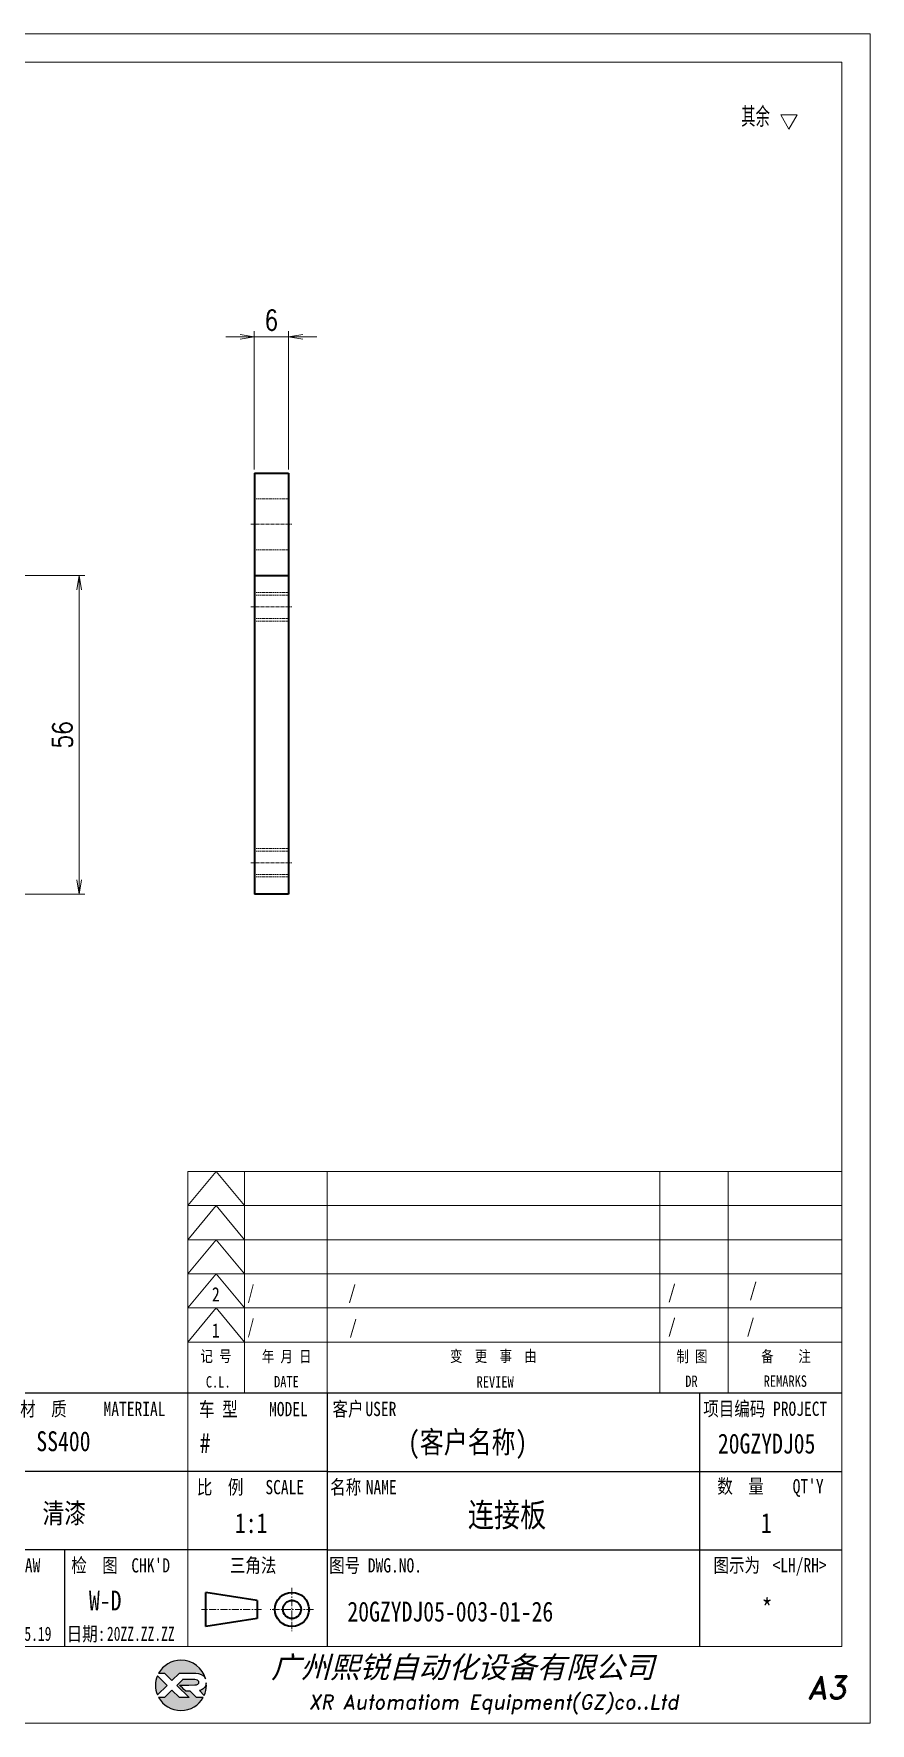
# Model space of a CAD drawing. Header units: millimetres. Extents: x 1333 to 162816, y -59063 to -5704.
# Drawn here: x 95684.8 to 95831.9, y -38241.6 to -37944.6 of the extents above; entities that cross this region are included whole.
import ezdxf
from ezdxf.enums import TextEntityAlignment as Align

# ---------------------------------------------------------------- set-up
doc = ezdxf.new("R2010")
doc.units = ezdxf.units.MM
doc.header["$LTSCALE"] = 0.5
for name, pattern in [('AM_ISO02W050x2', [3.75, 3, -0.75]), ('AM_ISO08W050x2', [9, 6, -0.75, 1.5, -0.75]), ('CENTER', [2, 1.25, -0.25, 0.25, -0.25]), ('DOT2', [0.125, 0, -0.125])]:
    doc.linetypes.add(name, pattern=pattern)
for name, color, linetype in [('DIM', 3, 'Continuous'), ('layer 1', 7, 'Continuous'), ('图\\M+19E79\\M+195B6\\M+18E9A', 7, 'Continuous'), ('图号', 7, 'Continuous'), ('图名', 7, 'Continuous'), ('数量', 7, 'Continuous'), ('材质', 7, 'Continuous'), ('表面处理', 7, 'Continuous'), ('车型', 7, 'Continuous')]:
    doc.layers.add(name, color=color, linetype=linetype)
for name, color, linetype, lineweight in [('中心线', 2, 'AM_ISO08W050x2', 18), ('图框', 7, 'Continuous', 18), ('标注线', 3, 'Continuous', 18), ('粗实线', 7, 'Continuous', 35), ('虚线', 1, 'AM_ISO02W050x2', 18)]:
    doc.layers.add(name, color=color, linetype=linetype, lineweight=lineweight)
doc.layers.add('打印', color=7, linetype='Continuous', lineweight=15, plot=False)
doc.layers.add('打印-禁用', color=7, linetype='Continuous', lineweight=15, plot=False)
doc.styles.add('DIM', font='romans.shx', dxfattribs={"width": 0.8, "bigfont": 'bigfont.shx'})
doc.styles.add('STYLE1', font='')
doc.styles.add('国标', font='simfang.ttf', dxfattribs={"width": 0.8})
doc.styles.add('机械长仿宋', font='gbenor.shx', dxfattribs={"height": 1, "bigfont": 'gbcbig.shx'})
doc.styles.add('标题\\M+18E9A', font='romand.shx', dxfattribs={"oblique": 10, "bigfont": 'bigfont.shx'})
doc.styles.get('STYLE1').set_extended_font_data('SimSun')
doc.dimstyles.new('XR 1-1$0', dxfattribs={"dimtxt": 3.5, "dimasz": 2.5, "dimexe": 1, "dimexo": 0.625, "dimgap": 1.2, "dimtad": 1, "dimzin": 9, "dimdsep": 46, "dimtxsty": 'DIM', "dimblk": 'OPEN', "dimcen": 0, "dimclrd": 8, "dimclre": 8, "dimclrt": 2, "dimazin": 2, "dimtfac": 0.5, "dimtmove": 0, "dimatfit": 3, "dimldrblk": 'OPEN', "dimfxl": 0, "dimtolj": 2, "dimlwd": 18, "dimlwe": 18, "dimarcsym": 0})

# ---------------------------------------------------------------- blocks, each defined once
blk = doc.blocks.new('XR')
at = {"true_color": 0xfc8000}
h = blk.add_hatch(color=30, dxfattribs=at)
h.set_gradient(color1=(252, 128, 0), rotation=240, one_color=1, tint=1, name='INVCURVED')
edge = h.paths.add_edge_path()
edge.add_spline(control_points=[(-434.18, -5928.47), (-433.9, -5928.74), (-433.63, -5929.01), (-433.63, -5929.01), (-433.63, -5929.01), (-433.63, -5929.01), (-433.36, -5928.74), (-433.09, -5928.47)], knot_values=[0.5625, 0.5625, 0.5625, 0.5625, 0.625, 0.625, 0.625, 0.625, 0.6875, 0.6875, 0.6875, 0.6875], degree=3, periodic=0)
edge.add_spline(control_points=[(-433.09, -5928.47), (-432.82, -5928.2), (-432.54, -5927.93), (-432.54, -5927.93), (-432.54, -5927.93), (-432.54, -5927.93), (-432.04, -5927.93), (-431.53, -5927.93)], knot_values=[0.4375, 0.4375, 0.4375, 0.4375, 0.5, 0.5, 0.5, 0.5, 0.5625, 0.5625, 0.5625, 0.5625], degree=3, periodic=0)
edge.add_spline(control_points=[(-431.53, -5927.93), (-431.03, -5927.93), (-430.52, -5927.93), (-430.52, -5927.93), (-430.52, -5927.93), (-430, -5927.93), (-429.43, -5927.96), (-429.01, -5928.33)], knot_values=[0.25, 0.25, 0.25, 0.25, 0.3125, 0.3125, 0.3125, 0.3125, 0.4375, 0.4375, 0.4375, 0.4375], degree=3, periodic=0)
edge.add_spline(control_points=[(-429.01, -5928.33), (-428.88, -5928.44), (-428.78, -5928.59), (-428.71, -5928.75)], knot_values=[0.125, 0.125, 0.125, 0.125, 0.25, 0.25, 0.25, 0.25], degree=3, periodic=0)
edge.add_spline(control_points=[(-428.71, -5928.75), (-429.13, -5927.18), (-430.58, -5926.02), (-432.31, -5926.02)], knot_values=[0, 0, 0, 0, 0.125, 0.125, 0.125, 0.125], degree=3, periodic=0)
edge.add_spline(control_points=[(-432.31, -5926.02), (-433.72, -5926.02), (-434.94, -5926.79), (-435.58, -5927.93)], knot_values=[0.875, 0.875, 0.875, 0.875, 1, 1, 1, 1], degree=3, periodic=0)
edge.add_spline(control_points=[(-435.58, -5927.93), (-435.58, -5927.93), (-434.72, -5927.93), (-434.72, -5927.93), (-434.72, -5927.93), (-434.72, -5927.93), (-434.45, -5928.2), (-434.18, -5928.47)], knot_values=[0.6875, 0.6875, 0.6875, 0.6875, 0.8125, 0.8125, 0.8125, 0.8125, 0.875, 0.875, 0.875, 0.875], degree=3, periodic=0)
edge = h.paths.add_edge_path()
edge.add_spline(control_points=[(-434.79, -5929.26), (-435.04, -5929.02), (-435.34, -5928.72), (-435.54, -5928.53)], knot_values=[0.562504, 0.562504, 0.562504, 0.562504, 0.656252, 0.656252, 0.656252, 0.656252], degree=3, periodic=0)
edge.add_spline(control_points=[(-435.54, -5928.53), (-435.67, -5928.4), (-435.76, -5928.31), (-435.76, -5928.31), (-435.76, -5928.31), (-435.94, -5928.74), (-436.03, -5929.21), (-436.03, -5929.71)], knot_values=[0.25, 0.25, 0.25, 0.25, 0.312504, 0.312504, 0.312504, 0.312504, 0.562504, 0.562504, 0.562504, 0.562504], degree=3, periodic=0)
edge.add_spline(control_points=[(-436.03, -5929.71), (-436.03, -5930.2), (-435.94, -5930.67), (-435.76, -5931.1), (-435.76, -5931.1), (-435.4, -5930.75), (-435.05, -5930.4)], knot_values=[0.874998, 0.874998, 0.874998, 0.874998, 1.124998, 1.124998, 1.124998, 1.25, 1.25, 1.25, 1.25], degree=3, periodic=0)
edge.add_spline(control_points=[(-435.05, -5930.4), (-434.7, -5930.05), (-434.34, -5929.71), (-434.34, -5929.71), (-434.34, -5929.71), (-434.34, -5929.71), (-434.34, -5929.71), (-434.34, -5929.71)], knot_values=[0.749878, 0.749878, 0.749878, 0.749878, 0.874875, 0.874875, 0.874875, 0.874875, 0.874998, 0.874998, 0.874998, 0.874998], degree=3, periodic=0)
edge.add_spline(control_points=[(-434.34, -5929.71), (-434.34, -5929.71), (-434.34, -5929.71), (-434.34, -5929.71)], knot_values=[0.749634, 0.749634, 0.749634, 0.749634, 0.749817, 0.749817, 0.749817, 0.749817], degree=3, periodic=0)
edge.add_spline(control_points=[(-434.35, -5929.7), (-434.35, -5929.7), (-434.35, -5929.7), (-434.35, -5929.7)], knot_values=[0.738281, 0.738281, 0.738281, 0.738281, 0.742188, 0.742188, 0.742188, 0.742188], degree=3, periodic=0)
edge.add_spline(control_points=[(-434.35, -5929.7), (-434.36, -5929.69), (-434.37, -5929.68), (-434.38, -5929.67)], knot_values=[0.726563, 0.726563, 0.726563, 0.726563, 0.738281, 0.738281, 0.738281, 0.738281], degree=3, periodic=0)
edge.add_spline(control_points=[(-434.38, -5929.67), (-434.38, -5929.66), (-434.39, -5929.65), (-434.4, -5929.65)], knot_values=[0.718751, 0.718751, 0.718751, 0.718751, 0.726563, 0.726563, 0.726563, 0.726563], degree=3, periodic=0)
edge.add_spline(control_points=[(-434.4, -5929.65), (-434.42, -5929.63), (-434.45, -5929.6), (-434.47, -5929.58)], knot_values=[0.703126, 0.703126, 0.703126, 0.703126, 0.718751, 0.718751, 0.718751, 0.718751], degree=3, periodic=0)
edge.add_spline(control_points=[(-434.47, -5929.58), (-434.5, -5929.55), (-434.53, -5929.52), (-434.56, -5929.49)], knot_values=[0.687501, 0.687501, 0.687501, 0.687501, 0.703126, 0.703126, 0.703126, 0.703126], degree=3, periodic=0)
edge.add_spline(control_points=[(-434.56, -5929.49), (-434.63, -5929.42), (-434.71, -5929.35), (-434.79, -5929.26)], knot_values=[0.656252, 0.656252, 0.656252, 0.656252, 0.687501, 0.687501, 0.687501, 0.687501], degree=3, periodic=0)
at = {"true_color": 0x0348ff}
h = blk.add_hatch(color=160, dxfattribs=at)
h.set_gradient(color1=(3, 72, 255), color2=(0, 41, 153), one_color=1, tint=0.3, name='HEMISPHERICAL')
edge = h.paths.add_edge_path()
edge.add_spline(control_points=[(-432.54, -5929.67), (-432.26, -5929.95), (-431.94, -5930.23), (-431.66, -5930.51), (-431.66, -5930.51), (-431.66, -5930.51), (-431.66, -5930.51), (-431.66, -5930.51)], knot_values=[0.736842, 0.736842, 0.736842, 0.736842, 0.789474, 0.789474, 0.789474, 0.789474, 0.802633, 0.802633, 0.802633, 0.802633], degree=3, periodic=0)
edge.add_spline(control_points=[(-431.66, -5930.51), (-431.65, -5930.51), (-431.65, -5930.52), (-431.65, -5930.52)], knot_values=[0.802633, 0.802633, 0.802633, 0.802633, 0.815791, 0.815791, 0.815791, 0.815791], degree=3, periodic=0)
edge.add_spline(control_points=[(-431.65, -5930.52), (-431.64, -5930.53), (-431.64, -5930.53), (-431.64, -5930.53)], knot_values=[0.815791, 0.815791, 0.815791, 0.815791, 0.82237, 0.82237, 0.82237, 0.82237], degree=3, periodic=0)
edge.add_spline(control_points=[(-431.64, -5930.53), (-431.64, -5930.53), (-431.64, -5930.53), (-431.63, -5930.54)], knot_values=[0.82237, 0.82237, 0.82237, 0.82237, 0.828949, 0.828949, 0.828949, 0.828949], degree=3, periodic=0)
edge.add_spline(control_points=[(-431.63, -5930.54), (-431.63, -5930.54), (-431.63, -5930.54), (-431.63, -5930.54), (-431.63, -5930.54), (-431.63, -5930.54), (-431.59, -5930.54), (-431.52, -5930.54)], knot_values=[0.841901, 0.841901, 0.841901, 0.841901, 0.842105, 0.842105, 0.842105, 0.842105, 0.855264, 0.855264, 0.855264, 0.855264], degree=3, periodic=0)
edge.add_spline(control_points=[(-431.52, -5930.54), (-431.46, -5930.54), (-431.38, -5930.54), (-431.3, -5930.54)], knot_values=[0.855264, 0.855264, 0.855264, 0.855264, 0.868422, 0.868422, 0.868422, 0.868422], degree=3, periodic=0)
edge.add_spline(control_points=[(-431.3, -5930.54), (-431.26, -5930.54), (-431.22, -5930.54), (-431.18, -5930.54)], knot_values=[0.868422, 0.868422, 0.868422, 0.868422, 0.875, 0.875, 0.875, 0.875], degree=3, periodic=0)
edge.add_spline(control_points=[(-431.18, -5930.54), (-431.14, -5930.54), (-431.1, -5930.54), (-431.07, -5930.54)], knot_values=[0.875, 0.875, 0.875, 0.875, 0.881579, 0.881579, 0.881579, 0.881579], degree=3, periodic=0)
edge.add_spline(control_points=[(-431.07, -5930.54), (-431.05, -5930.54), (-431.04, -5930.54), (-431.03, -5930.54)], knot_values=[0.881579, 0.881579, 0.881579, 0.881579, 0.884869, 0.884869, 0.884869, 0.884869], degree=3, periodic=0)
edge.add_spline(control_points=[(-431.03, -5930.54), (-431.02, -5930.54), (-431, -5930.54), (-431, -5930.54)], knot_values=[0.884869, 0.884869, 0.884869, 0.884869, 0.888158, 0.888158, 0.888158, 0.888158], degree=3, periodic=0)
edge.add_spline(control_points=[(-431, -5930.54), (-430.99, -5930.54), (-430.99, -5930.54), (-430.98, -5930.54)], knot_values=[0.888158, 0.888158, 0.888158, 0.888158, 0.889803, 0.889803, 0.889803, 0.889803], degree=3, periodic=0)
edge.add_spline(control_points=[(-430.98, -5930.54), (-430.98, -5930.54), (-430.98, -5930.54), (-430.97, -5930.54)], knot_values=[0.889803, 0.889803, 0.889803, 0.889803, 0.891447, 0.891447, 0.891447, 0.891447], degree=3, periodic=0)
edge.add_spline(control_points=[(-430.97, -5930.54), (-430.97, -5930.54), (-430.97, -5930.54), (-430.97, -5930.54)], knot_values=[0.891447, 0.891447, 0.891447, 0.891447, 0.89227, 0.89227, 0.89227, 0.89227], degree=3, periodic=0)
edge.add_spline(control_points=[(-430.97, -5930.54), (-430.97, -5930.54), (-430.97, -5930.54), (-430.97, -5930.54)], knot_values=[0.89227, 0.89227, 0.89227, 0.89227, 0.893092, 0.893092, 0.893092, 0.893092], degree=3, periodic=0)
edge.add_spline(control_points=[(-430.97, -5930.54), (-430.97, -5930.54), (-430.97, -5930.54), (-430.97, -5930.54)], knot_values=[0.893092, 0.893092, 0.893092, 0.893092, 0.893503, 0.893503, 0.893503, 0.893503], degree=3, periodic=0)
edge.add_spline(control_points=[(-430.97, -5930.54), (-430.97, -5930.54), (-430.97, -5930.54), (-430.97, -5930.54)], knot_values=[0.893503, 0.893503, 0.893503, 0.893503, 0.893914, 0.893914, 0.893914, 0.893914], degree=3, periodic=0)
edge.add_spline(control_points=[(-430.97, -5930.54), (-430.97, -5930.54), (-430.97, -5930.54), (-430.97, -5930.54)], knot_values=[0.893914, 0.893914, 0.893914, 0.893914, 0.89412, 0.89412, 0.89412, 0.89412], degree=3, periodic=0)
edge.add_spline(control_points=[(-430.97, -5930.54), (-430.97, -5930.54), (-430.97, -5930.54), (-430.97, -5930.54)], knot_values=[0.89412, 0.89412, 0.89412, 0.89412, 0.894326, 0.894326, 0.894326, 0.894326], degree=3, periodic=0)
edge.add_spline(control_points=[(-430.97, -5930.54), (-430.97, -5930.54), (-430.97, -5930.54), (-430.97, -5930.54)], knot_values=[0.894428, 0.894428, 0.894428, 0.894428, 0.894531, 0.894531, 0.894531, 0.894531], degree=3, periodic=0)
edge.add_spline(control_points=[(-430.97, -5930.54), (-430.97, -5930.54), (-430.97, -5930.54), (-430.97, -5930.54)], knot_values=[0.894531, 0.894531, 0.894531, 0.894531, 0.894583, 0.894583, 0.894583, 0.894583], degree=3, periodic=0)
edge.add_spline(control_points=[(-430.97, -5930.54), (-430.97, -5930.54), (-430.97, -5930.54), (-430.97, -5930.54), (-430.97, -5930.54), (-430.97, -5930.54), (-430.73, -5930.78), (-430.49, -5931.01)], knot_values=[0.894685, 0.894685, 0.894685, 0.894685, 0.894737, 0.894737, 0.894737, 0.894737, 0.921052, 0.921052, 0.921052, 0.921052], degree=3, periodic=0)
edge.add_spline(control_points=[(-430.49, -5931.01), (-430.26, -5931.24), (-430.02, -5931.48), (-430.02, -5931.48)], knot_values=[0.921052, 0.921052, 0.921052, 0.921052, 0.947368, 0.947368, 0.947368, 0.947368], degree=3, periodic=0)
edge.add_spline(control_points=[(-430.02, -5931.48), (-430.02, -5931.48), (-430.02, -5931.48), (-430.02, -5931.48)], knot_values=[0.947522, 0.947522, 0.947522, 0.947522, 0.947573, 0.947573, 0.947573, 0.947573], degree=3, periodic=0)
edge.add_spline(control_points=[(-430.02, -5931.48), (-430.02, -5931.48), (-430.02, -5931.48), (-430.02, -5931.48)], knot_values=[0.947573, 0.947573, 0.947573, 0.947573, 0.947676, 0.947676, 0.947676, 0.947676], degree=3, periodic=0)
edge.add_spline(control_points=[(-430.02, -5931.48), (-430.02, -5931.48), (-430.02, -5931.48), (-430.02, -5931.48)], knot_values=[0.947676, 0.947676, 0.947676, 0.947676, 0.947779, 0.947779, 0.947779, 0.947779], degree=3, periodic=0)
edge.add_spline(control_points=[(-430.02, -5931.48), (-430.02, -5931.48), (-430.02, -5931.48), (-430.02, -5931.48)], knot_values=[0.947779, 0.947779, 0.947779, 0.947779, 0.947984, 0.947984, 0.947984, 0.947984], degree=3, periodic=0)
edge.add_spline(control_points=[(-430.02, -5931.48), (-430.02, -5931.48), (-430.02, -5931.48), (-430.02, -5931.48)], knot_values=[0.947984, 0.947984, 0.947984, 0.947984, 0.94819, 0.94819, 0.94819, 0.94819], degree=3, periodic=0)
edge.add_spline(control_points=[(-430.02, -5931.48), (-430.02, -5931.48), (-430.02, -5931.48), (-430.02, -5931.48)], knot_values=[0.94819, 0.94819, 0.94819, 0.94819, 0.948601, 0.948601, 0.948601, 0.948601], degree=3, periodic=0)
edge.add_spline(control_points=[(-430.02, -5931.48), (-430.02, -5931.48), (-430.02, -5931.48), (-430.02, -5931.48)], knot_values=[0.948601, 0.948601, 0.948601, 0.948601, 0.949012, 0.949012, 0.949012, 0.949012], degree=3, periodic=0)
edge.add_spline(control_points=[(-430.02, -5931.48), (-430.02, -5931.48), (-430.01, -5931.48), (-430.01, -5931.48)], knot_values=[0.949012, 0.949012, 0.949012, 0.949012, 0.949834, 0.949834, 0.949834, 0.949834], degree=3, periodic=0)
edge.add_spline(control_points=[(-430.01, -5931.48), (-430.01, -5931.48), (-430.01, -5931.48), (-430.01, -5931.48)], knot_values=[0.949834, 0.949834, 0.949834, 0.949834, 0.950657, 0.950657, 0.950657, 0.950657], degree=3, periodic=0)
edge.add_spline(control_points=[(-430.01, -5931.48), (-430.01, -5931.48), (-430, -5931.48), (-430, -5931.48)], knot_values=[0.950657, 0.950657, 0.950657, 0.950657, 0.952301, 0.952301, 0.952301, 0.952301], degree=3, periodic=0)
edge.add_spline(control_points=[(-430, -5931.48), (-429.99, -5931.48), (-429.98, -5931.48), (-429.98, -5931.48)], knot_values=[0.952301, 0.952301, 0.952301, 0.952301, 0.953946, 0.953946, 0.953946, 0.953946], degree=3, periodic=0)
edge.add_spline(control_points=[(-429.98, -5931.48), (-429.96, -5931.48), (-429.95, -5931.48), (-429.93, -5931.48)], knot_values=[0.953946, 0.953946, 0.953946, 0.953946, 0.957236, 0.957236, 0.957236, 0.957236], degree=3, periodic=0)
edge.add_spline(control_points=[(-429.93, -5931.48), (-429.91, -5931.48), (-429.89, -5931.48), (-429.87, -5931.48)], knot_values=[0.957236, 0.957236, 0.957236, 0.957236, 0.960525, 0.960525, 0.960525, 0.960525], degree=3, periodic=0)
edge.add_spline(control_points=[(-429.87, -5931.48), (-429.82, -5931.48), (-429.77, -5931.48), (-429.71, -5931.48)], knot_values=[0.960525, 0.960525, 0.960525, 0.960525, 0.967104, 0.967104, 0.967104, 0.967104], degree=3, periodic=0)
edge.add_spline(control_points=[(-429.71, -5931.48), (-429.65, -5931.48), (-429.59, -5931.48), (-429.53, -5931.48)], knot_values=[0.967104, 0.967104, 0.967104, 0.967104, 0.973683, 0.973683, 0.973683, 0.973683], degree=3, periodic=0)
edge.add_spline(control_points=[(-429.53, -5931.48), (-429.41, -5931.48), (-429.29, -5931.48), (-429.19, -5931.48)], knot_values=[0.973683, 0.973683, 0.973683, 0.973683, 0.98684, 0.98684, 0.98684, 0.98684], degree=3, periodic=0)
edge.add_spline(control_points=[(-429.19, -5931.48), (-429.1, -5931.48), (-429.04, -5931.48), (-429.04, -5931.48), (-429.67, -5932.62), (-430.9, -5933.39), (-432.31, -5933.39)], knot_values=[0.98684, 0.98684, 0.98684, 0.98684, 1, 1, 1, 1.052632, 1.052632, 1.052632, 1.052632], degree=3, periodic=0)
edge.add_spline(control_points=[(-432.31, -5933.39), (-433.72, -5933.39), (-434.94, -5932.62), (-435.58, -5931.48), (-435.58, -5931.48), (-435.58, -5931.48), (-435.36, -5931.48), (-435.15, -5931.48)], knot_values=[0.052632, 0.052632, 0.052632, 0.052632, 0.105263, 0.105263, 0.105263, 0.105263, 0.131579, 0.131579, 0.131579, 0.131579], degree=3, periodic=0)
edge.add_spline(control_points=[(-435.15, -5931.48), (-434.93, -5931.48), (-434.72, -5931.48), (-434.72, -5931.48), (-434.72, -5931.48), (-434.72, -5931.48), (-434.45, -5931.21), (-434.18, -5930.94)], knot_values=[0.131579, 0.131579, 0.131579, 0.131579, 0.157895, 0.157895, 0.157895, 0.157895, 0.184211, 0.184211, 0.184211, 0.184211], degree=3, periodic=0)
edge.add_spline(control_points=[(-434.18, -5930.94), (-433.9, -5930.67), (-433.63, -5930.4), (-433.63, -5930.4), (-433.63, -5930.4), (-433.63, -5930.4), (-433.36, -5930.67), (-433.09, -5930.94)], knot_values=[0.184211, 0.184211, 0.184211, 0.184211, 0.210526, 0.210526, 0.210526, 0.210526, 0.236842, 0.236842, 0.236842, 0.236842], degree=3, periodic=0)
edge.add_spline(control_points=[(-433.09, -5930.94), (-432.82, -5931.21), (-432.54, -5931.48), (-432.54, -5931.48), (-432.54, -5931.48), (-432.54, -5931.48), (-432.19, -5931.48), (-431.83, -5931.48)], knot_values=[0.236842, 0.236842, 0.236842, 0.236842, 0.263158, 0.263158, 0.263158, 0.263158, 0.289474, 0.289474, 0.289474, 0.289474], degree=3, periodic=0)
edge.add_spline(control_points=[(-431.83, -5931.48), (-431.48, -5931.48), (-431.12, -5931.48), (-431.12, -5931.48), (-431.12, -5931.48), (-431.12, -5931.48), (-431.57, -5931.03), (-432.02, -5930.59)], knot_values=[0.289474, 0.289474, 0.289474, 0.289474, 0.315789, 0.315789, 0.315789, 0.315789, 0.342105, 0.342105, 0.342105, 0.342105], degree=3, periodic=0)
edge.add_spline(control_points=[(-432.02, -5930.59), (-432.47, -5930.15), (-432.92, -5929.71), (-432.92, -5929.71), (-432.92, -5929.71), (-432.92, -5929.71), (-432.71, -5929.5), (-432.5, -5929.29)], knot_values=[0.342105, 0.342105, 0.342105, 0.342105, 0.368421, 0.368421, 0.368421, 0.368421, 0.394737, 0.394737, 0.394737, 0.394737], degree=3, periodic=0)
edge.add_spline(control_points=[(-432.5, -5929.29), (-432.3, -5929.09), (-432.09, -5928.88), (-432.09, -5928.88)], knot_values=[0.394737, 0.394737, 0.394737, 0.394737, 0.421053, 0.421053, 0.421053, 0.421053], degree=3, periodic=0)
edge.add_spline(control_points=[(-432.09, -5928.88), (-432.09, -5928.88), (-432.06, -5928.86), (-432.06, -5928.86)], knot_values=[0.421053, 0.421053, 0.421053, 0.421053, 0.473684, 0.473684, 0.473684, 0.473684], degree=3, periodic=0)
edge.add_spline(control_points=[(-432.06, -5928.86), (-432.06, -5928.86), (-432.06, -5928.86), (-432.06, -5928.86), (-432.06, -5928.86), (-432.06, -5928.86), (-430.4, -5928.86), (-430.26, -5928.86)], knot_values=[0.473684, 0.473684, 0.473684, 0.473684, 0.473684, 0.473684, 0.473684, 0.473684, 0.526316, 0.526316, 0.526316, 0.526316], degree=3, periodic=0)
edge.add_spline(control_points=[(-430.26, -5928.86), (-429.54, -5928.86), (-429.62, -5929.4), (-429.83, -5929.55)], knot_values=[0.526316, 0.526316, 0.526316, 0.526316, 0.578947, 0.578947, 0.578947, 0.578947], degree=3, periodic=0)
edge.add_spline(control_points=[(-429.83, -5929.55), (-429.94, -5929.62), (-430.08, -5929.65), (-430.26, -5929.65), (-430.26, -5929.65), (-430.26, -5929.65), (-430.48, -5929.65), (-430.71, -5929.66)], knot_values=[0.578947, 0.578947, 0.578947, 0.578947, 0.631579, 0.631579, 0.631579, 0.631579, 0.657895, 0.657895, 0.657895, 0.657895], degree=3, periodic=0)
edge.add_spline(control_points=[(-430.71, -5929.66), (-430.93, -5929.66), (-431.15, -5929.67), (-431.15, -5929.67), (-431.15, -5929.67), (-431.15, -5929.67), (-432.54, -5929.67), (-432.54, -5929.67)], knot_values=[0.657895, 0.657895, 0.657895, 0.657895, 0.684211, 0.684211, 0.684211, 0.684211, 0.736842, 0.736842, 0.736842, 0.736842], degree=3, periodic=0)
edge = h.paths.add_edge_path()
edge.add_spline(control_points=[(-428.6, -5929.32), (-428.61, -5929.67), (-428.76, -5930), (-429.06, -5930.22)], knot_values=[0.8, 0.8, 0.8, 0.8, 1, 1, 1, 1], degree=3, periodic=0)
edge.add_spline(control_points=[(-429.06, -5930.22), (-429.22, -5930.34), (-429.41, -5930.43), (-429.61, -5930.48)], knot_values=[0.6, 0.6, 0.6, 0.6, 0.8, 0.8, 0.8, 0.8], degree=3, periodic=0)
edge.add_spline(control_points=[(-429.61, -5930.48), (-429.61, -5930.48), (-428.9, -5931.19), (-428.9, -5931.19), (-428.9, -5931.19), (-428.69, -5930.73), (-428.58, -5930.23), (-428.58, -5929.71)], knot_values=[0.2, 0.2, 0.2, 0.2, 0.4, 0.4, 0.4, 0.4, 0.6, 0.6, 0.6, 0.6], degree=3, periodic=0)
edge.add_spline(control_points=[(-428.58, -5929.71), (-428.58, -5929.58), (-428.59, -5929.45), (-428.6, -5929.32)], knot_values=[0, 0, 0, 0, 0.2, 0.2, 0.2, 0.2], degree=3, periodic=0)
at = {"layer": 'layer 1', "color": 30}
for points, knots in [([(-432.31, -5926.02), (-430.58, -5926.02), (-429.13, -5927.18), (-428.71, -5928.75), (-428.71, -5928.75), (-428.78, -5928.59), (-428.88, -5928.44), (-429.01, -5928.33), (-429.01, -5928.33), (-429.43, -5927.96), (-430, -5927.93), (-430.52, -5927.93), (-430.52, -5927.93), (-430.52, -5927.93), (-432.54, -5927.93), (-432.54, -5927.93), (-432.54, -5927.93), (-432.54, -5927.93), (-433.63, -5929.01), (-433.63, -5929.01), (-433.63, -5929.01), (-433.63, -5929.01), (-434.72, -5927.93), (-434.72, -5927.93), (-434.72, -5927.93), (-434.72, -5927.93), (-435.58, -5927.93), (-435.58, -5927.93), (-435.58, -5927.93), (-434.94, -5926.79), (-433.72, -5926.02), (-432.31, -5926.02)], [0, 0, 0, 0, 0.125, 0.125, 0.125, 0.125, 0.25, 0.25, 0.25, 0.25, 0.375, 0.375, 0.375, 0.375, 0.5, 0.5, 0.5, 0.5, 0.625, 0.625, 0.625, 0.625, 0.75, 0.75, 0.75, 0.75, 0.875, 0.875, 0.875, 0.875, 1, 1, 1, 1]), ([(-435.76, -5931.1), (-435.94, -5930.67), (-436.03, -5930.2), (-436.03, -5929.71), (-436.03, -5929.71), (-436.03, -5929.21), (-435.94, -5928.74), (-435.76, -5928.31), (-435.76, -5928.31), (-435.76, -5928.31), (-434.34, -5929.71), (-434.34, -5929.71), (-434.34, -5929.71), (-434.34, -5929.71), (-435.76, -5931.1), (-435.76, -5931.1)], [0, 0, 0, 0, 0.25, 0.25, 0.25, 0.25, 0.5, 0.5, 0.5, 0.5, 0.75, 0.75, 0.75, 0.75, 1, 1, 1, 1])]:
    blk.add_open_spline(points, degree=3, knots=knots, dxfattribs=at)
at = {"layer": 'layer 1', "color": 154}
for points, knots in [([(-429.04, -5931.48), (-429.67, -5932.62), (-430.9, -5933.39), (-432.31, -5933.39), (-432.31, -5933.39), (-433.72, -5933.39), (-434.94, -5932.62), (-435.58, -5931.48), (-435.58, -5931.48), (-435.58, -5931.48), (-434.72, -5931.48), (-434.72, -5931.48), (-434.72, -5931.48), (-434.72, -5931.48), (-433.63, -5930.4), (-433.63, -5930.4), (-433.63, -5930.4), (-433.63, -5930.4), (-432.54, -5931.48), (-432.54, -5931.48), (-432.54, -5931.48), (-432.54, -5931.48), (-431.12, -5931.48), (-431.12, -5931.48), (-431.12, -5931.48), (-431.12, -5931.48), (-432.92, -5929.71), (-432.92, -5929.71), (-432.92, -5929.71), (-432.92, -5929.71), (-432.09, -5928.88), (-432.09, -5928.88), (-432.09, -5928.88), (-432.09, -5928.88), (-432.06, -5928.86), (-432.06, -5928.86), (-432.06, -5928.86), (-432.06, -5928.86), (-430.4, -5928.86), (-430.26, -5928.86), (-430.26, -5928.86), (-429.54, -5928.86), (-429.62, -5929.4), (-429.83, -5929.55), (-429.83, -5929.55), (-429.94, -5929.62), (-430.08, -5929.65), (-430.26, -5929.65), (-430.26, -5929.65), (-430.26, -5929.65), (-431.15, -5929.67), (-431.15, -5929.67), (-431.15, -5929.67), (-431.15, -5929.67), (-432.54, -5929.67), (-432.54, -5929.67), (-432.54, -5929.67), (-432.26, -5929.95), (-431.94, -5930.23), (-431.66, -5930.51), (-431.66, -5930.51), (-431.66, -5930.51), (-431.63, -5930.54), (-431.63, -5930.54), (-431.63, -5930.54), (-431.63, -5930.54), (-430.97, -5930.54), (-430.97, -5930.54), (-430.97, -5930.54), (-430.97, -5930.54), (-430.02, -5931.48), (-430.02, -5931.48), (-430.02, -5931.48), (-430.02, -5931.48), (-429.04, -5931.48), (-429.04, -5931.48)], [0, 0, 0, 0, 0.052632, 0.052632, 0.052632, 0.052632, 0.105263, 0.105263, 0.105263, 0.105263, 0.157895, 0.157895, 0.157895, 0.157895, 0.210526, 0.210526, 0.210526, 0.210526, 0.263158, 0.263158, 0.263158, 0.263158, 0.315789, 0.315789, 0.315789, 0.315789, 0.368421, 0.368421, 0.368421, 0.368421, 0.421053, 0.421053, 0.421053, 0.421053, 0.473684, 0.473684, 0.473684, 0.473684, 0.526316, 0.526316, 0.526316, 0.526316, 0.578947, 0.578947, 0.578947, 0.578947, 0.631579, 0.631579, 0.631579, 0.631579, 0.684211, 0.684211, 0.684211, 0.684211, 0.736842, 0.736842, 0.736842, 0.736842, 0.789474, 0.789474, 0.789474, 0.789474, 0.842105, 0.842105, 0.842105, 0.842105, 0.894737, 0.894737, 0.894737, 0.894737, 0.947368, 0.947368, 0.947368, 0.947368, 1, 1, 1, 1]), ([(-428.6, -5929.32), (-428.59, -5929.45), (-428.58, -5929.58), (-428.58, -5929.71), (-428.58, -5929.71), (-428.58, -5930.23), (-428.69, -5930.73), (-428.9, -5931.19), (-428.9, -5931.19), (-428.9, -5931.19), (-429.61, -5930.48), (-429.61, -5930.48), (-429.61, -5930.48), (-429.41, -5930.43), (-429.22, -5930.34), (-429.06, -5930.22), (-429.06, -5930.22), (-428.76, -5930), (-428.61, -5929.67), (-428.6, -5929.32)], [0, 0, 0, 0, 0.2, 0.2, 0.2, 0.2, 0.4, 0.4, 0.4, 0.4, 0.6, 0.6, 0.6, 0.6, 0.8, 0.8, 0.8, 0.8, 1, 1, 1, 1])]:
    blk.add_open_spline(points, degree=3, knots=knots, dxfattribs=at)
blk = doc.blocks.new('GZDEH零件A3图框V01版')
at = {"layer": '中心线', "color": 1, "linetype": 'CENTER', "lineweight": 5, "ltscale": 2}
for p, q in [((3175.82, -1822.66), (3175.82, -1830.26)), ((3170.49, -1826.46), (3159.89, -1826.46)), ((3179.62, -1826.46), (3172.02, -1826.46))]:
    blk.add_line(p, q, dxfattribs=at)
at = {"layer": '图\\M+19E79\\M+195B6\\M+18E9A', "color": 7}
blk.add_line((3272.49, -1788.46), (3092.49, -1788.46), dxfattribs=at)
at = {"layer": '图\\M+19E79\\M+195B6\\M+18E9A', "color": 9}
for p, q in [((3272.49, -1788.46), (3092.49, -1788.46)), ((3181.99, -1788.46), (3181.99, -1832.96)), ((3247.49, -1788.46), (3247.49, -1832.96)), ((3181.99, -1802.21), (3092.49, -1802.21)), ((3181.99, -1802.21), (3272.49, -1802.21)), ((3181.99, -1815.96), (3092.49, -1815.96)), ((3135.83, -1815.96), (3135.83, -1832.96)), ((3135.83, -1815.96), (3135.83, -1832.96)), ((3181.99, -1815.96), (3272.49, -1815.96))]:
    blk.add_line(p, q, dxfattribs=at)
at = {"layer": '图框', "linetype": 'Continuous'}
for p, q in [((3272.49, -1554.46), (2882.49, -1554.46)), ((3272.49, -1832.96), (3272.49, -1554.46)), ((3157.49, -1749.46), (3272.49, -1749.46)), ((3157.49, -1832.96), (3157.49, -1749.46)), ((2882.49, -1832.96), (3272.49, -1832.96))]:
    blk.add_line(p, q, dxfattribs=at)
at = {"layer": '图框', "color": 9}
for p, q in [((3157.49, -1755.46), (3162.49, -1749.46)), ((3162.49, -1749.46), (3167.49, -1755.46)), ((3167.49, -1788.46), (3167.49, -1749.46)), ((3240.49, -1788.46), (3240.49, -1749.46)), ((3252.49, -1749.46), (3252.49, -1788.46)), ((3157.49, -1755.46), (3272.49, -1755.46)), ((3157.49, -1761.46), (3162.49, -1755.46)), ((3162.49, -1755.46), (3167.49, -1761.46)), ((3157.49, -1761.46), (3272.49, -1761.46)), ((3157.49, -1767.46), (3162.49, -1761.46)), ((3162.49, -1761.46), (3167.49, -1767.46)), ((3157.49, -1767.46), (3272.49, -1767.46)), ((3157.49, -1773.46), (3162.49, -1767.46)), ((3162.49, -1767.46), (3167.49, -1773.46)), ((3157.49, -1773.46), (3272.49, -1773.46)), ((3157.49, -1779.46), (3162.49, -1773.46)), ((3162.49, -1773.46), (3167.49, -1779.46)), ((3157.49, -1779.46), (3272.49, -1779.46))]:
    blk.add_line(p, q, dxfattribs=at)
at = {"layer": '图框', "color": 9, "linetype": 'Continuous'}
blk.add_line((3181.99, -1749.46), (3181.99, -1832.96), dxfattribs=at)
at = {"layer": '图框', "color": 2, "linetype": 'ByBlock', "lineweight": 35}
for p, q in [((3169.69, -1824.86), (3160.69, -1823.46)), ((3160.69, -1829.46), (3160.69, -1823.46)), ((3169.69, -1824.86), (3169.69, -1828.06)), ((3169.69, -1828.06), (3160.69, -1829.46))]:
    blk.add_line(p, q, dxfattribs=at)
for radius in [3, 1.6]:
    blk.add_circle((3175.82, -1826.46), radius, dxfattribs=at)
at = {"layer": '打印-禁用', "linetype": 'Continuous'}
for p, q in [((3277.49, -1549.46), (2857.49, -1549.46)), ((3277.49, -1846.46), (3277.49, -1549.46)), ((2857.49, -1846.46), (3277.49, -1846.46))]:
    blk.add_line(p, q, dxfattribs=at)
at = {"layer": 'DIM', "xscale": 1.199999999999818, "yscale": 1.199999999999818, "zscale": 1.199999999999818}
blk.add_blockref('XR', (3675.07, 5275.84), dxfattribs=at)
at = {"layer": '图\\M+19E79\\M+195B6\\M+18E9A', "color": 9, "style": '国标', "width": 0.8}
for s, p in [('材  质', (3128.04, -1792.46)), ('项目编码 PROJECT', (3248.13, -1792.43)), ('比  例\u3000', (3159.1, -1806.21)), ('SCALE', (3171.15, -1806.21)), ('名称\u3000', (3182.54, -1806.21)), ('NAME', (3188.8, -1806.21)), ('数  量', (3250.61, -1806.05)), ("QT'Y ", (3263.86, -1806.05)), (' DRAW', (3124.78, -1819.96)), ("CHK'D", (3147.58, -1819.96)), ('三角法', (3164.9, -1819.96)), ('图号', (3182.36, -1819.96)), ('DWG.NO.', (3189.16, -1819.96)), ('图示为', (3249.94, -1819.93)), ('<LH/RH>', (3260.31, -1819.93))]:
    blk.add_text(s, height=2.5, dxfattribs=at).set_placement(p)
for s, p in [('MATERIAL', (3148.14, -1792.46)), ('客户', (3185.68, -1792.46)), ('USER', (3191.46, -1792.46)), ('检  图', (3141.11, -1819.96)), ('日期:', (3139.62, -1832))]:
    blk.add_text(s, height=2.5, dxfattribs=at).set_placement(p, align=Align.CENTER)
for s, p in [('车 型', (3162.87, -1791.2)), ('MODEL', (3175.2, -1791.24))]:
    blk.add_text(s, height=2.5, dxfattribs=at).set_placement(p, align=Align.MIDDLE)
at = {"layer": '图\\M+19E79\\M+195B6\\M+18E9A', "color": 7, "lineweight": -3, "style": 'STYLE1', "oblique": 15}
blk.add_text('广州熙锐自动化设备有限公司 ', height=3.8, dxfattribs=at).set_placement((3172.16, -1838.51))
at = {"layer": '图\\M+19E79\\M+195B6\\M+18E9A', "color": 7, "style": '标题\\M+18E9A', "oblique": 10}
for s, height, p in [('A3', 4, (3269.91, -1840.2)), ('XR Automatiom Equipment(GZ)co..Ltd', 2.5, (3211.26, -1842.9))]:
    blk.add_text(s, height=height, dxfattribs=at).set_placement(p, align=Align.MIDDLE)
at = {"layer": '图框', "color": 9, "style": '国标', "width": 0.8}
for s, p in [('记 号', (3162.47, -1782.94)), ('年 月 日', (3174.9, -1782.98)), ('变  更  事  由', (3211.24, -1782.93)), ('C.L.', (3162.86, -1787.45)), ('DATE', (3174.85, -1787.42)), ('REVIEW', (3211.55, -1787.45))]:
    blk.add_text(s, height=2, dxfattribs=at).set_placement(p, align=Align.CENTER)
for s, p in [('制 图', (3246.15, -1781.95)), ('备    注', (3262.68, -1781.92)), ('DR', (3246.06, -1786.34)), ('REMARKS', (3262.57, -1786.32))]:
    blk.add_text(s, height=2, dxfattribs=at).set_placement(p, align=Align.MIDDLE)
blk = doc.blocks.new('DEH A3')
at = {"layer": '图框'}
blk.add_blockref('GZDEH零件A3图框V01版', (-2857.49, 1846.46), dxfattribs=at)
blk = doc.blocks.new('FINISHER_1')
at = {"layer": '标注线'}
for p, q in [((0, 0), (-1.44, 2.5)), ((-1.44, 2.5), (1.44, 2.5)), ((1.44, 2.5), (0, 0))]:
    blk.add_line(p, q, dxfattribs=at)
blk = doc.blocks.new('其余任何12.5')
at = {"layer": '标注线', "color": 2, "linetype": 'ByBlock', "lineweight": 30}
blk.add_blockref('FINISHER_1', (0, 0), dxfattribs=at)
at = {"layer": '标注线', "color": 7, "linetype": 'DOT2', "style": '机械长仿宋'}
blk.add_text('其余', height=3.5, dxfattribs=at).set_placement((-8.38, 0.4))
blk = doc.blocks.new('_Open')
at = {"color": 0, "linetype": 'ByBlock', "lineweight": -2}
for p, q in [((-1, 0.17), (0, 0)), ((-1, -0.17), (0, 0)), ((0, 0), (-1, 0))]:
    blk.add_line(p, q, dxfattribs=at)
blk = doc.blocks.new('*D770')
at = {"layer": 'Defpoints', "color": 0, "transparency": 16777216}
for p in [(95674.93, -38039.82), (95692.77, -38039.82), (95674.93, -38095.82)]:
    blk.add_point(p, dxfattribs=at)
at = {"layer": '标注线', "color": 8, "lineweight": 18, "transparency": 16777216}
for p, q in [((95675.56, -38039.82), (95693.77, -38039.82)), ((95692.77, -38093.32), (95692.77, -38042.32)), ((95675.56, -38095.82), (95693.77, -38095.82))]:
    blk.add_line(p, q, dxfattribs=at)
at = {"layer": '标注线', "color": 8, "lineweight": 18, "transparency": 16777216, "xscale": 2.5, "yscale": 2.5, "zscale": 2.5}
for p, rotation in [((95692.77, -38039.82), 90), ((95692.77, -38095.82), 270)]:
    blk.add_blockref('_Open', p, dxfattribs=dict(at, rotation=rotation))
at = {"layer": '标注线', "color": 2, "transparency": 16777216, "insert": (95689.82, -38067.82), "char_height": 3.5, "attachment_point": 5, "rotation": 90, "style": 'DIM'}
blk.add_mtext('\\A2;56', dxfattribs=at)
blk = doc.blocks.new('*D780')
at = {"layer": 'Defpoints', "color": 0, "transparency": 16777216}
for p in [(95729.57, -37997.87), (95723.57, -38021.82), (95729.57, -38021.82)]:
    blk.add_point(p, dxfattribs=at)
at = {"layer": '标注线', "color": 8, "lineweight": 18, "transparency": 16777216}
for p, q in [((95721.07, -37997.87), (95718.57, -37997.87)), ((95723.57, -38021.2), (95723.57, -37996.87)), ((95723.57, -37997.87), (95729.57, -37997.87)), ((95729.57, -38021.2), (95729.57, -37996.87)), ((95732.07, -37997.87), (95734.57, -37997.87))]:
    blk.add_line(p, q, dxfattribs=at)
at = {"layer": '标注线', "color": 8, "lineweight": 18, "transparency": 16777216, "xscale": 2.5, "yscale": 2.5, "zscale": 2.5}
blk.add_blockref('_Open', (95723.57, -37997.87), dxfattribs=at)
at = {"layer": '标注线', "color": 8, "lineweight": 18, "transparency": 16777216, "xscale": 2.5, "yscale": 2.5, "zscale": 2.5, "rotation": 180}
blk.add_blockref('_Open', (95729.57, -37997.87), dxfattribs=at)
at = {"layer": '标注线', "color": 2, "transparency": 16777216, "insert": (95726.57, -37994.92), "char_height": 3.5, "attachment_point": 5, "style": 'DIM'}
blk.add_mtext('\\A2;6', dxfattribs=at)

msp = doc.modelspace()

# ---------------------------------------------------------------- linework, layer by layer
at = {"layer": '中心线', "ltscale": 0.18001}
msp.add_line((95722.972, -38030.821), (95730.172, -38030.821), dxfattribs=at)
at = {"layer": '中心线', "ltscale": 0.180014}
for p, q in [((95722.972, -38045.321), (95730.172, -38045.321)), ((95722.972, -38090.321), (95730.172, -38090.321))]:
    msp.add_line(p, q, dxfattribs=at)
at = {"layer": '打印'}
msp.add_lwpolyline([(95411.854, -37944.587), (95831.854, -37944.587), (95831.854, -38241.587), (95411.854, -38241.587)], close=True, dxfattribs=at)
at = {"layer": '粗实线', "ltscale": 0.45}
for p, q in [((95723.572, -38021.821), (95723.572, -38039.821)), ((95729.572, -38021.821), (95729.572, -38039.821))]:
    msp.add_line(p, q, dxfattribs=at)
at = {"layer": '粗实线', "ltscale": 0.15}
for p, q in [((95723.572, -38021.821), (95729.572, -38021.821)), ((95723.572, -38039.821), (95729.572, -38039.821)), ((95729.572, -38095.821), (95723.572, -38095.821))]:
    msp.add_line(p, q, dxfattribs=at)
at = {"layer": '粗实线'}
for p, q in [((95723.572, -38039.821), (95723.572, -38095.821)), ((95729.572, -38039.821), (95729.572, -38095.821))]:
    msp.add_line(p, q, dxfattribs=at)
at = {"layer": '虚线', "ltscale": 0.15}
for p, q in [((95723.572, -38026.321), (95729.572, -38026.321)), ((95723.572, -38026.321), (95729.572, -38026.321)), ((95723.572, -38035.321), (95729.572, -38035.321)), ((95723.572, -38035.321), (95729.572, -38035.321)), ((95723.572, -38042.821), (95729.572, -38042.821)), ((95723.572, -38042.821), (95729.572, -38042.821)), ((95723.572, -38043.254), (95729.572, -38043.254)), ((95723.572, -38043.254), (95729.572, -38043.254)), ((95723.572, -38047.388), (95729.572, -38047.388)), ((95723.572, -38047.388), (95729.572, -38047.388)), ((95723.572, -38047.821), (95729.572, -38047.821)), ((95723.572, -38047.821), (95729.572, -38047.821)), ((95723.572, -38087.821), (95729.572, -38087.821)), ((95723.572, -38087.821), (95729.572, -38087.821)), ((95723.572, -38088.254), (95729.572, -38088.254)), ((95723.572, -38088.254), (95729.572, -38088.254)), ((95723.572, -38092.388), (95729.572, -38092.388)), ((95723.572, -38092.388), (95729.572, -38092.388)), ((95723.572, -38092.821), (95729.572, -38092.821)), ((95723.572, -38092.821), (95729.572, -38092.821))]:
    msp.add_line(p, q, dxfattribs=at)

# ---------------------------------------------------------------- block references
at = {"layer": '图框'}
msp.add_blockref('DEH A3', (95411.854, -38241.587), dxfattribs=at)
at = {"layer": '标注线'}
msp.add_blockref('其余任何12.5', (95817.559, -37961.351), dxfattribs=at)

# ---------------------------------------------------------------- texts
at = {"layer": '图\\M+19E79\\M+195B6\\M+18E9A', "color": 3, "style": '国标'}
for s, height, width, p in [('/', 2.5, 0.705904, (95722.364, -38167.115)), ('/', 2.5, 0.8, (95740.1, -38167.115)), ('/', 2.5, 0.8, (95796.305, -38167.016)), ('/', 2.5, 0.8, (95810.6, -38166.645)), ('2', 2.5, 0.8, (95716.132, -38167.431)), ('/', 2.5, 0.705904, (95722.364, -38173.115)), ('/', 2.5, 0.8, (95796.305, -38173.016)), ('/', 2.5, 0.8, (95810.136, -38173.005)), ('1', 2.5, 0.8, (95716.121, -38173.791)), ('/', 2.5, 0.8, (95740.272, -38173.2)), ('    (客户名称)', 3.85, 0.8, (95742.199, -38194.106)), ('20GZYDJ05', 3.5, 0.8, (95805.071, -38194.177)), ('1:1', 3.5, 0.8, (95720.155, -38208.154)), ('W-D', 3.5, 0.8, (95694.492, -38221.77)), ('2020.05.19', 2.5, 0.7, (95675.997, -38227.107)), ('20ZZ.ZZ.ZZ', 2.5, 0.7, (95697.657, -38227.107))]:
    msp.add_text(s, height=height, dxfattribs=dict(at, width=width)).set_placement(p)
at = {"layer": '图\\M+19E79\\M+195B6\\M+18E9A', "color": 3, "style": '国标', "width": 0.8}
msp.add_text('*', height=3.5, dxfattribs=at).set_placement((95813.726, -38223.171), align=Align.CENTER)
at = {"layer": '图号', "color": 3, "style": '国标', "width": 0.8}
msp.add_text('20GZYDJ05-003-01-26', height=3.5, dxfattribs=at).set_placement((95739.934, -38223.714))
at = {"layer": '图名', "color": 3, "style": '国标', "width": 0.8}
msp.add_text('连接板', height=4.2, dxfattribs=at).set_placement((95768.006, -38207.073), align=Align.CENTER)
at = {"layer": '数量', "color": 3, "style": '国标', "width": 0.8}
msp.add_text('1', height=3.5, dxfattribs=at).set_placement((95813.572, -38208.139), align=Align.CENTER)
at = {"layer": '材质', "color": 3, "style": '国标', "width": 0.8}
msp.add_text('SS400', height=3.5, dxfattribs=at).set_placement((95690.012, -38193.767), align=Align.CENTER)
at = {"layer": '表面处理', "color": 3, "style": '国标', "width": 0.8}
msp.add_text('清漆', height=3.5, dxfattribs=at).set_placement((95690.154, -38206.444), align=Align.CENTER)
at = {"layer": '车型', "color": 3, "style": '国标', "width": 0.8}
msp.add_text('#', height=3.5, dxfattribs=at).set_placement((95713.959, -38194.091))

# ---------------------------------------------------------------- dimensions: what is measured, and where the dimension line sits
at = {"layer": '标注线'}
dim = msp.add_linear_dim(base=(95729.572, -37997.872), p1=(95723.572, -38021.821), p2=(95729.572, -38021.821), dimstyle='XR 1-1$0', dxfattribs=at)
dim.commit()
dim.dimension.update_dxf_attribs({"geometry": '*D780', "text_midpoint": (95726.572, -37994.922)})
dim = msp.add_linear_dim(base=(95692.77, -38039.821), p1=(95674.931, -38095.821), p2=(95674.931, -38039.821), angle=90, dimstyle='XR 1-1$0', dxfattribs=at)
dim.commit()
dim.dimension.update_dxf_attribs({"geometry": '*D770', "text_midpoint": (95689.82, -38067.821)})

doc.saveas('drawing.dxf')
